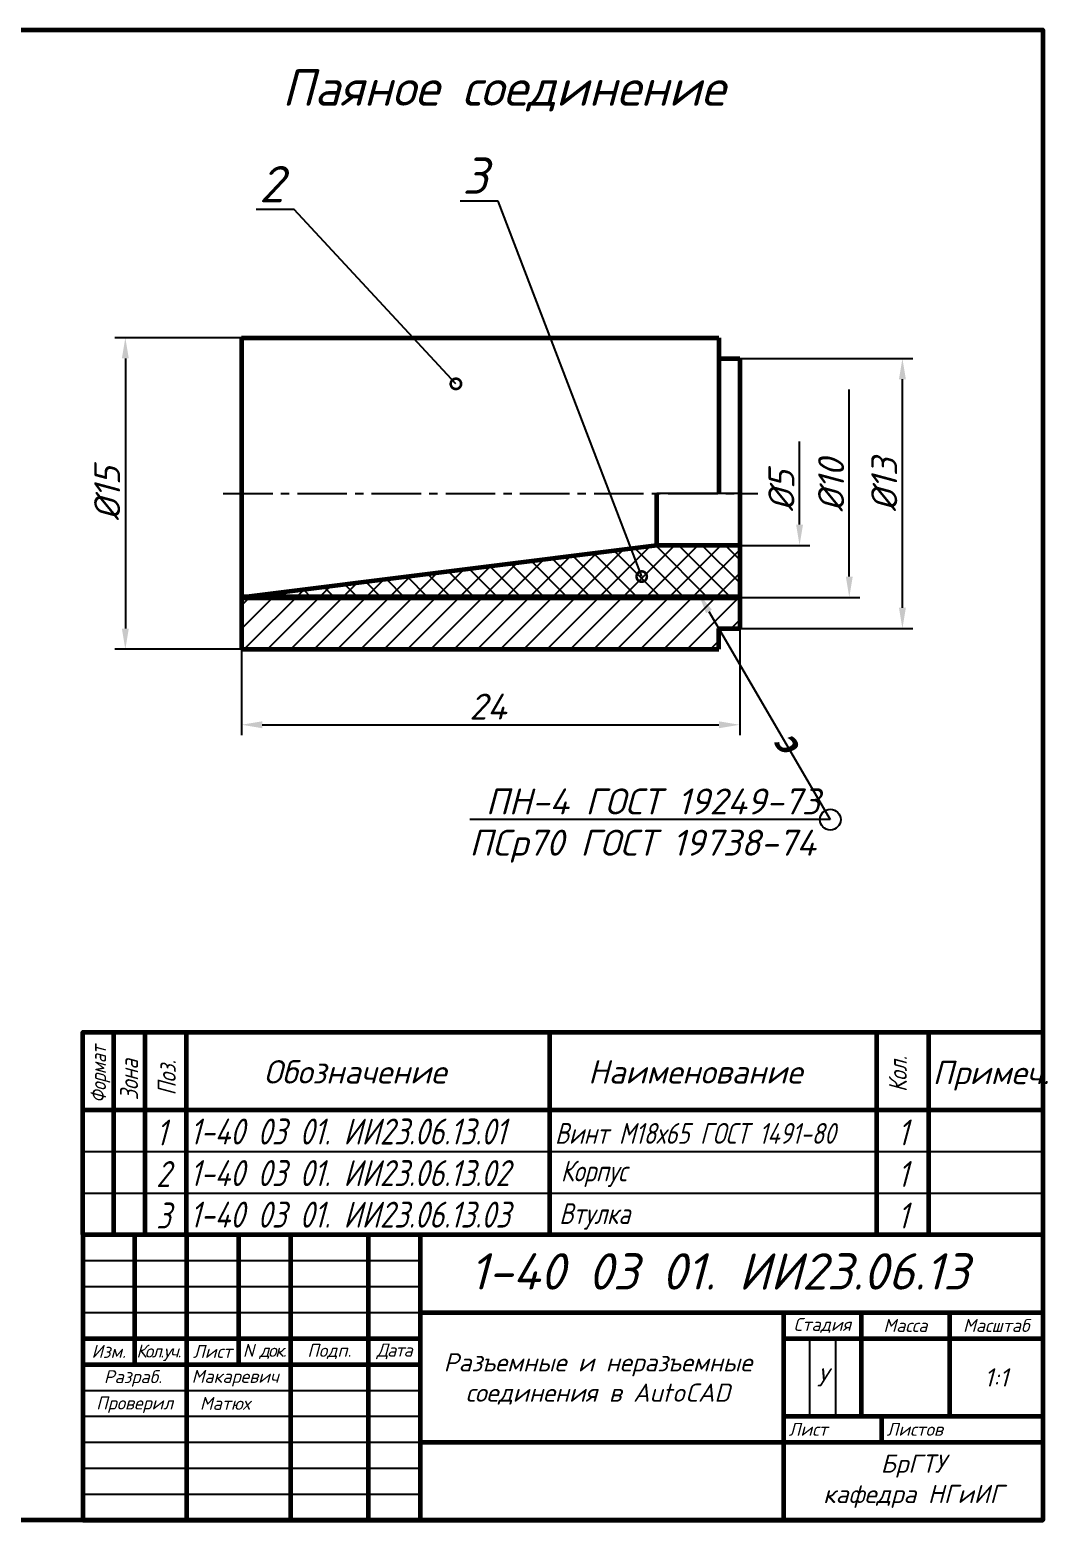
# Model space of a CAD drawing. Header units: millimetres. Extents: x -84137 to -42207, y 32006 to 64450.
# Drawn here: x -42403.7 to -42207.5, y 32006.1 to 32293.1 of the extents above; entities that cross this region are included whole.
import ezdxf
from ezdxf import colors
from ezdxf.entities.mleader import LeaderData, LeaderLine
from ezdxf.math import Vec2, Vec3

# ---------------------------------------------------------------- set-up
doc = ezdxf.new("R2010")
doc.units = ezdxf.units.MM
doc.header["$LTSCALE"] = 0.5
doc.linetypes.add('CENTER2', pattern=[28.575000000000003, 19.05, -3.175, 3.175, -3.175])
doc.styles.add('GOST-2.304_Type-B', font='isocpeui.ttf')
doc.styles.add('SPDS', font='isocpeur.ttf', dxfattribs={"oblique": 15})
doc.styles.get("Standard").update_dxf_attribs({"font": 'isocpeui.ttf'})
doc.styles.add('style3', font='isocpeur.ttf', dxfattribs={"width": 0.8, "oblique": 15})
doc.styles.add('Аннотативный', font='isocpeur.ttf', dxfattribs={"oblique": 15})
doc.dimstyles.new('Copy(2) of STANDARD', dxfattribs={"dimscale": 0, "dimtxt": 5, "dimasz": 4, "dimexe": 2, "dimexo": 0, "dimgap": 1, "dimtad": 1, "dimdec": 0, "dimzin": 12, "dimdsep": 46, "dimtxsty": 'SPDS', "dimcen": -3, "dimclrd": 256, "dimclre": 256, "dimadec": 0, "dimazin": 0, "dimtfac": 1, "dimtdec": 0, "dimtmove": 0, "dimatfit": 1, "dimfxl": 1, "dimtolj": 1, "dimtzin": 0, "dimarcsym": 0})

# ---------------------------------------------------------------- blocks, each defined once
blk = doc.blocks.new('*U17')
at = {"color": 0, "linetype": 'CENTER2', "transparency": 16777216}
blk.add_line((-49.5, 0), (53.5, 0), dxfattribs=at)
blk = doc.blocks.new('*D18')
at = {"lineweight": -2, "transparency": 16777216}
for p, q in [((-42362.88582499305, 32233.78395846711), (-42387.25836426931, 32233.78395846711)), ((-42385.25836426931, 32229.78395846711), (-42385.25836426931, 32177.78395846711)), ((-42362.88582499305, 32173.78395846711), (-42387.25836426931, 32173.78395846711))]:
    blk.add_line(p, q, dxfattribs=at)
at = {"transparency": 16777216}
for points in [[(-42385.92503093597, 32229.78395846711), (-42384.59169760264, 32229.78395846711), (-42385.25836426931, 32233.78395846711)], [(-42385.92503093597, 32177.78395846711), (-42384.59169760264, 32177.78395846711), (-42385.25836426931, 32173.78395846711)]]:
    blk.add_solid(points, dxfattribs=at)
at = {"layer": 'Defpoints', "color": 0, "transparency": 16777216}
for p in [(-42362.88582499305, 32233.78395846711), (-42385.25836426931, 32173.78395846711), (-42362.88582499305, 32173.78395846711)]:
    blk.add_point(p, dxfattribs=at)
at = {"color": 0, "transparency": 16777216, "insert": (-42388.75836426929, 32203.78395846709), "char_height": 5, "attachment_point": 5, "rotation": 90, "style": 'SPDS'}
blk.add_mtext('\\A1;%%C15', dxfattribs=at)
blk = doc.blocks.new('*D19')
at = {"lineweight": -2, "transparency": 16777216}
for p, q in [((-42266.88582499303, 32177.78395846709), (-42266.88582499303, 32157.24932788681)), ((-42362.88582499303, 32173.78395846711), (-42362.88582499303, 32157.24932788681)), ((-42358.88582499303, 32159.24932788681), (-42270.88582499303, 32159.24932788681))]:
    blk.add_line(p, q, dxfattribs=at)
at = {"transparency": 16777216}
for points in [[(-42358.88582499303, 32159.91599455347), (-42358.88582499303, 32158.58266122014), (-42362.88582499303, 32159.24932788681)], [(-42270.88582499303, 32159.91599455347), (-42270.88582499303, 32158.58266122014), (-42266.88582499303, 32159.24932788681)]]:
    blk.add_solid(points, dxfattribs=at)
at = {"layer": 'Defpoints', "color": 0, "transparency": 16777216}
for p in [(-42266.88582499303, 32177.78395846709), (-42362.88582499303, 32173.78395846711), (-42266.88582499303, 32159.24932788681)]:
    blk.add_point(p, dxfattribs=at)
at = {"color": 0, "transparency": 16777216, "insert": (-42315.40303896159, 32162.74932788681), "char_height": 5, "attachment_point": 5, "style": 'SPDS'}
blk.add_mtext('\\A1;24', dxfattribs=at)
blk = doc.blocks.new('*D20')
at = {"lineweight": -2, "transparency": 16777216}
for p, q in [((-42245.77807982231, 32187.78395846711), (-42245.77807982231, 32223.78395846711)), ((-42266.88582499305, 32183.78395846711), (-42243.77807982231, 32183.78395846711))]:
    blk.add_line(p, q, dxfattribs=at)
at = {"transparency": 16777216}
blk.add_solid([(-42246.44474648897, 32187.78395846711), (-42245.11141315565, 32187.78395846711), (-42245.77807982231, 32183.78395846711)], dxfattribs=at)
at = {"layer": 'Defpoints', "color": 0, "transparency": 16777216}
for p in [(-42266.88582499305, 32223.78395846711), (-42245.77807982231, 32223.78395846711), (-42266.88582499305, 32183.78395846711)]:
    blk.add_point(p, dxfattribs=at)
at = {"color": 0, "transparency": 16777216, "insert": (-42249.2780798223, 32205.35429566808), "char_height": 5, "attachment_point": 5, "rotation": 90, "style": 'SPDS'}
blk.add_mtext('\\A1;%%C10', dxfattribs=at)
blk = doc.blocks.new('_None')
blk = doc.blocks.new('*D22')
at = {"lineweight": -2, "transparency": 16777216}
for p, q in [((-42266.88582499305, 32229.78395846711), (-42233.54074439898, 32229.78395846711)), ((-42235.54074439898, 32181.78395846711), (-42235.54074439898, 32225.78395846711)), ((-42266.88582499305, 32177.78395846711), (-42233.54074439898, 32177.78395846711))]:
    blk.add_line(p, q, dxfattribs=at)
at = {"transparency": 16777216}
for points in [[(-42236.20741106565, 32225.78395846711), (-42234.87407773232, 32225.78395846711), (-42235.54074439898, 32229.78395846711)], [(-42236.20741106565, 32181.78395846711), (-42234.87407773232, 32181.78395846711), (-42235.54074439898, 32177.78395846711)]]:
    blk.add_solid(points, dxfattribs=at)
at = {"layer": 'Defpoints', "color": 0, "transparency": 16777216}
for p in [(-42266.88582499305, 32229.78395846711), (-42235.54074439898, 32229.78395846711), (-42266.88582499305, 32177.78395846711)]:
    blk.add_point(p, dxfattribs=at)
at = {"color": 0, "transparency": 16777216, "insert": (-42239.04074439897, 32205.46532735125), "char_height": 5, "attachment_point": 5, "rotation": 90, "style": 'SPDS'}
blk.add_mtext('\\A1;%%C13', dxfattribs=at)
blk = doc.blocks.new('*D23')
at = {"lineweight": -2, "transparency": 16777216}
for p, q in [((-42255.36029296826, 32197.78395846711), (-42255.36029296826, 32213.78395846711)), ((-42266.88582499305, 32193.78395846711), (-42253.36029296826, 32193.78395846711))]:
    blk.add_line(p, q, dxfattribs=at)
at = {"transparency": 16777216}
blk.add_solid([(-42256.02695963492, 32197.78395846711), (-42254.6936263016, 32197.78395846711), (-42255.36029296826, 32193.78395846711)], dxfattribs=at)
at = {"layer": 'Defpoints', "color": 0, "transparency": 16777216}
for p in [(-42266.88582499305, 32213.78395846711), (-42255.36029296826, 32213.78395846711), (-42266.88582499305, 32193.78395846711)]:
    blk.add_point(p, dxfattribs=at)
at = {"color": 0, "transparency": 16777216, "insert": (-42258.86029296825, 32204.29674124156), "char_height": 5, "attachment_point": 5, "rotation": 90, "style": 'SPDS'}
blk.add_mtext('\\A1;%%C5', dxfattribs=at)
blk = doc.blocks.new('_DotSmall')
at = {"color": 0, "linetype": 'ByBlock', "const_width": 0.5}
blk.add_lwpolyline([(-0.0625, 0, 1), (0.0625, 0, 1)], format="xyb", close=True, dxfattribs=at)

msp = doc.modelspace()

# ---------------------------------------------------------------- hatches: boundary and pattern name
h = msp.add_hatch()
h.set_pattern_fill('ANSI31', color=256)
h.set_pattern_definition([(45, (0, 0), (-2.245064030267288, 2.245064030267288), [])])
h.paths.add_polyline_path([(-42266.88582499303, 32183.78395846709), (-42362.88582499303, 32183.78395846709), (-42362.88582499303, 32173.78395846709), (-42270.88582499303, 32173.78395846709), (-42270.88582499303, 32177.78395846709), (-42266.88582499303, 32177.78395846709)])
h.paths.add_polyline_path([(-42266.88582499303, 32193.78395846709), (-42282.88582499303, 32193.78395846709), (-42362.88582499303, 32183.78395846709), (-42266.88582499303, 32183.78395846709)])
h = msp.add_hatch()
h.set_pattern_fill('ANSI31', color=256, angle=90)
h.set_pattern_definition([(135, (0, 0), (-2.245064030267288, -2.245064030267288), [])])
h.paths.add_polyline_path([(-42266.88582499303, 32193.78395846709), (-42282.88582499303, 32193.78395846709), (-42362.88582499303, 32183.78395846709), (-42266.88582499303, 32183.78395846709)])

# ---------------------------------------------------------------- linework, layer by layer
at = {"lineweight": 60}
for p, q in [((-42362.88582499303, 32233.78395846709), (-42362.88582499303, 32173.78395846709)), ((-42362.88582499303, 32233.78395846709), (-42270.88582499303, 32233.78395846709)), ((-42270.88582499303, 32233.78395846709), (-42270.88582499303, 32229.78395846709)), ((-42270.88582499303, 32229.78395846709), (-42266.88582499303, 32229.78395846709)), ((-42270.88582499303, 32229.78395846709), (-42270.88582499301, 32203.78395846709)), ((-42266.88582499303, 32229.78395846709), (-42266.88582499303, 32177.78395846709)), ((-42362.88582499303, 32223.78395846709), (-42362.88582499303, 32183.78395846709)), ((-42282.88582499303, 32193.78395846709), (-42282.88582499303, 32203.78395846709)), ((-42282.88582499303, 32193.78395846709), (-42362.88582499303, 32183.78395846709)), ((-42266.88582499303, 32193.78395846709), (-42282.88582499303, 32193.78395846709)), ((-42270.88582499303, 32173.78395846709), (-42270.88582499303, 32177.78395846709)), ((-42270.88582499303, 32177.78395846709), (-42266.88582499303, 32177.78395846709)), ((-42362.88582499303, 32173.78395846709), (-42270.88582499303, 32173.78395846709)), ((-42208.46686691365, 32116.07689561515), (-42208.46686691365, 32061.07689561515)), ((-42393.46686691365, 32061.07689561515), (-42208.46686691365, 32061.07689561515))]:
    msp.add_line(p, q, dxfattribs=at)
for p, q in [((-42266.88582499303, 32183.78395846709), (-42266.88582499303, 32223.78395846709)), ((-42266.88582499303, 32223.78395846709), (-42266.88582499303, 32203.78395846709)), ((-42266.88582499303, 32203.78395846709), (-42266.88582499303, 32223.78395846709)), ((-42266.88582499303, 32203.78395846709), (-42282.88582499303, 32203.78395846709)), ((-42266.88582499303, 32203.78395846709), (-42266.88582499303, 32183.78395846709)), ((-42266.88582499303, 32203.78395846709), (-42266.88582499303, 32193.78395846709)), ((-42362.88582499303, 32183.78395846709), (-42266.88582499303, 32183.78395846709)), ((-42393.46686691365, 32061.07689561515), (-42208.46686691365, 32061.07689561515)), ((-42393.46686691365, 32061.07689561515), (-42208.46686691365, 32061.07689561515))]:
    msp.add_line(p, q)
at = {"lineweight": 120}
msp.add_line((-42266.88582499303, 32183.78395846709), (-42362.88582499303, 32183.78395846709), dxfattribs=at)
at = {"linetype": 'Continuous', "lineweight": 60}
for p, q in [((-42393.46686691365, 32061.07689561515), (-42208.46686691365, 32061.07689561515)), ((-42393.46686691365, 32061.07689561515), (-42393.46686691365, 32006.07689561515)), ((-42383.46686691365, 32061.07689561515), (-42383.46686691365, 32036.07689561515)), ((-42373.46686691365, 32061.07689561515), (-42373.46686691365, 32006.07689561515)), ((-42363.46686691365, 32061.07689561515), (-42363.46686691365, 32036.07689561515)), ((-42353.46686691365, 32061.07689561515), (-42353.46686691365, 32006.07689561515)), ((-42338.46686691365, 32061.07689561515), (-42338.46686691365, 32006.07689561515)), ((-42328.46686691365, 32061.07689561515), (-42328.46686691365, 32006.07689561515)), ((-42208.46686691365, 32061.07689561515), (-42208.46686691365, 32006.07689561515)), ((-42328.46686691365, 32046.07689561515), (-42208.46686691365, 32046.07689561515)), ((-42258.46686691365, 32046.07689561515), (-42258.46686691365, 32006.07689561515)), ((-42243.46686691365, 32046.07689561515), (-42243.46686691365, 32026.07689561515)), ((-42226.46686691365, 32046.07689561515), (-42226.46686691365, 32026.07689561515)), ((-42393.46686691365, 32041.07689561515), (-42328.46686691365, 32041.07689561515)), ((-42258.46686691365, 32041.07689561515), (-42208.46686691365, 32041.07689561515)), ((-42393.46686691365, 32036.07689561515), (-42328.46686691365, 32036.07689561515)), ((-42258.46686691365, 32026.07689561515), (-42208.46686691365, 32026.07689561515)), ((-42239.60323055001, 32026.07689561515), (-42239.60323055001, 32021.07689561515)), ((-42328.46686691365, 32021.07689561515), (-42208.46686691365, 32021.07689561515)), ((-42393.46686691365, 32006.07689561515), (-42208.46686691365, 32006.07689561515))]:
    msp.add_line(p, q, dxfattribs=at)
at = {"ltscale": 0.2}
msp.add_line((-42393.46686691365, 32061.07689561515), (-42208.46686691365, 32061.07689561515), dxfattribs=at)
at = {"linetype": 'Continuous'}
for p, q in [((-42393.46686691365, 32056.07689561515), (-42328.46686691365, 32056.07689561515)), ((-42393.46686691365, 32051.07689561515), (-42328.46686691365, 32051.07689561515)), ((-42393.46686691365, 32046.07689561515), (-42328.46686691365, 32046.07689561515)), ((-42253.46686691365, 32041.07689561515), (-42253.46686691365, 32026.07689561515)), ((-42248.46686691365, 32041.07689561515), (-42248.46686691365, 32026.07689561515)), ((-42393.46686691365, 32031.07689561515), (-42328.46686691365, 32031.07689561515)), ((-42393.46686691365, 32026.07689561515), (-42328.46686691365, 32026.07689561515)), ((-42393.46686691365, 32021.07689561515), (-42328.46686691365, 32021.07689561515)), ((-42393.46686691365, 32016.07689561515), (-42328.46686691365, 32016.07689561515)), ((-42393.46686691365, 32011.07689561515), (-42328.46686691365, 32011.07689561515))]:
    msp.add_line(p, q, dxfattribs=at)
at = {"lineweight": 60}
msp.add_lwpolyline([(-42603.46686691365, 32006.07689561515), (-42603.46686691365, 32293.07689561515), (-42208.46686691365, 32293.07689561515), (-42208.46686691365, 32006.07689561515), (-42603.46686691365, 32006.07689561515)], dxfattribs=at)
at = {"linetype": 'Continuous', "lineweight": 60}
for points in [[(-42393.46686691365, 32085.07689561515), (-42393.46686691365, 32100.07689561515), (-42208.46686691365, 32100.07689561515)], [(-42387.46686691365, 32084.68018494647), (-42387.46686691365, 32100.07689561515)], [(-42381.46686691365, 32085.07689561515), (-42381.46686691365, 32100.07689561515)], [(-42373.46686691365, 32085.07689561515), (-42373.46686691365, 32100.07689561515)], [(-42303.46686691365, 32085.07689561515), (-42303.46686691365, 32100.07689561515)], [(-42240.46686691365, 32085.07689561515), (-42240.46686691365, 32100.07689561515)], [(-42230.46686691365, 32085.07689561515), (-42230.46686691365, 32100.07689561515)], [(-42393.46686691365, 32061.07689561515), (-42393.46686691365, 32085.07689561515)], [(-42393.46686691365, 32085.07689561515), (-42208.46686691365, 32085.07689561515)], [(-42387.46686691365, 32061.07689561515), (-42387.46686691365, 32085.07689561515)], [(-42381.46686691365, 32061.07689561515), (-42381.46686691365, 32085.07689561515)], [(-42373.46686691365, 32061.07689561515), (-42373.46686691365, 32085.07689561515)], [(-42303.46686691365, 32061.07689561515), (-42303.46686691365, 32085.07689561515)], [(-42240.46686691365, 32061.07689561515), (-42240.46686691365, 32085.07689561515)], [(-42230.46686691365, 32061.07689561515), (-42230.46686691365, 32085.07689561515)]]:
    msp.add_lwpolyline(points, dxfattribs=at)
for points in [[(-42393.46686691365, 32061.07689561515), (-42393.46686691365, 32085.07689561515)], [(-42393.46686691365, 32085.07689561515), (-42208.46686691365, 32085.07689561515)], [(-42393.46686691365, 32061.07689561515), (-42393.46686691365, 32085.07689561515)], [(-42393.46686691365, 32077.07689561515), (-42208.46686691365, 32077.07689561515)], [(-42393.46686691365, 32069.07689561515), (-42208.46686691365, 32069.07689561515)]]:
    msp.add_lwpolyline(points)
msp.add_circle((-42249.43221627866, 32140.98351534181), 2)

# ---------------------------------------------------------------- block references
at = {"linetype": 'CENTER2'}
msp.add_blockref('*U17', (-42316.88582499303, 32203.78395846709), dxfattribs=at)

# ---------------------------------------------------------------- texts
at = {"linetype": 'Continuous', "lineweight": 60, "style": 'style3', "oblique": 15, "width": 0.8}
for s, height, p in [('Формат', 3, (-42388.97080572783, 32086.39236505733)), ('Зона', 3.5, (-42382.79400981425, 32086.9250080526))]:
    msp.add_text(s, height=height, rotation=90, dxfattribs=at).set_placement(p)
at = {"ltscale": 0.2, "style": 'style3', "oblique": 15, "width": 0.8}
for s, p in [('Кол.', (-42234.68385395726, 32088.53221591151)), ('Поз.', (-42375.53095801423, 32087.87197275645))]:
    msp.add_text(s, height=3.5, rotation=90, dxfattribs=at).set_placement(p)
at = {"color": 0, "style": 'GOST-2.304_Type-B'}
for s, p in [('Обозначение', (-42358.61575905346, 32090.16149992789)), ('Наименование', (-42296.09274999104, 32090.16149992789)), ('Примеч.', (-42229.71630044187, 32090.03682208241))]:
    msp.add_text(s, height=4.5, dxfattribs=at).set_placement(p)
at = {"color": 0, "style": 'style3', "oblique": 15, "width": 0.8}
for s, p in [('1', (-42379.32891885047, 32078.23840651182)), ('1', (-42236.47888464138, 32078.23840651182)), ('2', (-42379.32891885047, 32070.23840651182)), ('1', (-42236.47888464138, 32070.23840651182)), ('3', (-42379.32891885047, 32062.23840651182)), ('1', (-42236.47888464138, 32062.23840651182))]:
    msp.add_text(s, height=5, dxfattribs=at).set_placement(p)
at = {"color": 1, "style": 'style3', "oblique": 15, "width": 0.8}
for s, height, p in [('1-40 03 01. ИИ23.06.13.01', 5, (-42372.82376266657, 32078.41662514604)), ('Винт М18х65 ГОСТ 1491-80', 4, (-42302.4767337767, 32078.55593676476)), ('1-40 03 01. ИИ23.06.13.02', 5, (-42372.82376266657, 32070.41662514604)), ('Корпус', 4, (-42301.35998234226, 32071.31949038867)), ('1-40 03 01. ИИ23.06.13.03', 5, (-42372.82376266657, 32062.41662514604)), ('Втулка', 4, (-42301.65466688483, 32063.10913798714))]:
    msp.add_text(s, height=height, dxfattribs=at).set_placement(p)
at = {"attachment_point": 1, "style": 'Аннотативный'}
for s, insert, char_height, width in [('Паяное соединение', (-42355.06147912142, 32285.45341640104), 7, 144.7415390753886), ('{\\fISOCPEUR|b0|i1|c204|p34;\\Q0;ПСр70 ГОСТ 19738-74}', (-42318.97578660512, 32139.04183490436), 5, 79.84005252536735)]:
    msp.add_mtext(s, dxfattribs=dict(at, insert=insert, char_height=char_height, width=width))
at = {"insert": (-42258.88948428407, 32151.7135535981), "char_height": 4.999999999999999, "width": 8.32120479563439, "attachment_point": 1, "rotation": 126.36647681090793, "style": 'Аннотативный'}
msp.add_mtext('{\\fMicrosoft YaHei Light|b1|i0|c204|p34;с}', dxfattribs=at)
at = {"color": 1, "linetype": 'Continuous', "insert": (-42270.83274016713, 32053.9854433626), "char_height": 7, "width": 104.8639458838879, "attachment_point": 5}
msp.add_mtext('1-40 03 01. ИИ23.06.13', dxfattribs=at)
at = {"linetype": 'Continuous', "style": 'GOST-2.304_Type-B'}
for s, insert, char_height, width, attachment_point in [('Стадия', (-42250.96686691365, 32043.57689561515), 2.5, 13, 5), ('Масса', (-42234.96686691365, 32043.57689561515), 2.5, 15, 5), ('Масштаб', (-42217.46686691365, 32043.57689561515), 2.5, 16, 5), ('Изм.', (-42388.46686691365, 32038.57689561515), 2.5, 8, 5), ('{\\T0.8;Кол.уч.}', (-42378.8697172609, 32038.30853247036), 2.5, 9, 5), ('Лист', (-42368.46686691365, 32038.57689561515), 2.5, 8, 5), ('{\\T0.8;N док.}', (-42358.46686691365, 32038.57689561515), 2.5, 9, 5), ('Подп.', (-42345.96686691365, 32038.57689561515), 2.5, 13, 5), ('{\\T0.9;Дата}', (-42333.46686691365, 32038.57689561515), 2.5, 8, 5), ('Разраб.', (-42383.80257372367, 32033.37562381205), 2.5, 18, 5), ('У', (-42250.96686691365, 32033.57689561515), 3.5, 3, 5), ('Проверил', (-42383.46686691365, 32028.30853247037), 2.5, 18, 5), ('Лист', (-42257.46686691365, 32023.57689561515), 2.5, 16.86363636363636, 4), ('Листов', (-42238.60323055001, 32023.57689561515), 2.5, 29.13636363636364, 4), ('БрГТУ \\Pкафедра НГиИГ', (-42233.46686691365, 32013.57689561515), 3.5, 48, 5)]:
    msp.add_mtext(s, dxfattribs=dict(at, insert=insert, char_height=char_height, width=width, attachment_point=attachment_point))
at = {"color": 0, "linetype": 'Continuous', "insert": (-42294.22093629936, 32033.27907354887), "char_height": 3.5, "width": 62.15806844687904, "attachment_point": 5, "style": 'GOST-2.304_Type-B'}
msp.add_mtext('{\\C256;\\c0;Разъемные и неразъемные соединения в AutoCAD}', dxfattribs=at)
at = {"color": 1, "linetype": 'Continuous', "attachment_point": 5, "style": 'GOST-2.304_Type-B'}
for s, insert, char_height, width in [('Макаревич', (-42364.09188820889, 32033.4359757204), 2.5, 18), ('1:1', (-42217.46686691365, 32033.57689561515), 3.5, 16), ('Матюх', (-42366.08539054538, 32028.57689561515), 2.5, 18)]:
    msp.add_mtext(s, dxfattribs=dict(at, insert=insert, char_height=char_height, width=width))

# ---------------------------------------------------------------- dimensions: what is measured, and where the dimension line sits
for base, p1, p2, text, override, picture, middle in [((-42385.25836426931, 32173.78395846711), (-42362.88582499303, 32233.78395846709), (-42362.88582499303, 32173.78395846709), '%%C15', {"dimscale": 1}, '*D18', (-42385.25836426929, 32203.78395846709)), ((-42235.54074439898, 32229.78395846711), (-42266.88582499303, 32177.78395846709), (-42266.88582499303, 32229.78395846709), '%%C13', {"dimscale": 1}, '*D22', (-42235.54074439897, 32205.46532735125)), ((-42245.77807982231, 32223.78395846711), (-42266.88582499303, 32183.78395846709), (-42266.88582499303, 32223.78395846709), '%%C10', {"dimscale": 1, "dimblk2": 'None', "dimsah": 1, "dimse2": 1}, '*D20', (-42245.7780798223, 32205.35429566808)), ((-42255.36029296826, 32213.78395846711), (-42266.88582499303, 32193.78395846709), (-42266.88582499303, 32213.78395846709), '%%C5', {"dimscale": 1, "dimblk2": 'None', "dimsah": 1, "dimse2": 1}, '*D23', (-42255.36029296825, 32204.29674124156))]:
    dim = msp.add_linear_dim(base=base, p1=p1, p2=p2, angle=90, text=text, dimstyle='Copy(2) of STANDARD', override=override)
    dim.commit()
    dim.dimension.update_dxf_attribs({"geometry": picture, "text_midpoint": middle, "dimtype": 160})
dim = msp.add_linear_dim(base=(-42266.88582499303, 32159.24932788681), p1=(-42362.88582499303, 32173.78395846711), p2=(-42266.88582499303, 32177.78395846709), text='24', dimstyle='Copy(2) of STANDARD', override={"dimscale": 1})
dim.commit()
dim.dimension.update_dxf_attribs({"geometry": '*D19', "text_midpoint": (-42315.40303896159, 32159.24932788681), "dimtype": 160})

# ---------------------------------------------------------------- leaders
ml = msp.add_multileader_mtext('Standard')
ml.set_content('3', color=256)
ml.set_leader_properties()
ml.set_arrow_properties(name='DOTSMALL')
ml.build(insert=Vec2(0, 0))
ml.multileader.update_dxf_attribs({"has_dogleg": 0, "text_left_attachment_type": 5, "text_right_attachment_type": 5})
ctx = ml.context
ctx.base_point, ctx.char_height, ctx.plane_origin = Vec3(-42322.36562533367, 32260.08468364798), 7, Vec3(-42281.16325054009, 32188.81812317671)
ctx.left_attachment, ctx.right_attachment, ctx.text_align_type = 5, 5, 2
notes = []
notes.append((ctx, [(0, (1, 1, 0), (-42305.40198897003, 32260.08468364798), (-1, 0), 8, [(0, [(-42285.77678594302, 32187.79047636561)], 0, [])])]))
ctx.mtext.insert, ctx.mtext.alignment, ctx.mtext.flow_direction = Vec3(-42315.40198897003, 32268.48468364798), 3, 5
ml = msp.add_multileader_mtext('Standard')
ml.set_content('2', color=256)
ml.set_leader_properties()
ml.set_arrow_properties(name='DOTSMALL')
ml.build(insert=Vec2(0, 0))
ml.multileader.update_dxf_attribs({"has_dogleg": 0, "text_left_attachment_type": 5, "text_right_attachment_type": 5})
ctx = ml.context
ctx.base_point, ctx.char_height, ctx.plane_origin = Vec3(-42361.67694692119, 32258.45836498597), 7, Vec3(-42321.57135863381, 32224.89934716823)
ctx.left_attachment, ctx.right_attachment, ctx.text_align_type = 5, 5, 2
notes.append((ctx, [(0, (1, 1, 0), (-42344.70800752725, 32258.45836498597), (-1, 0), 8, [(0, [(-42321.57135863381, 32224.89934716823)], 0, [])])]))
ctx.mtext.insert, ctx.mtext.alignment, ctx.mtext.flow_direction = Vec3(-42354.70800752725, 32266.85836498598), 3, 5
ml = msp.add_multileader_mtext('Standard')
ml.set_content('ПН-4 ГОСТ 19249-73 ', color=256)
ml.set_leader_properties()
ml.build(insert=Vec2(0, 0))
ml.multileader.update_dxf_attribs({"has_dogleg": 0, "text_left_attachment_type": 5, "text_right_attachment_type": 5})
ctx = ml.context
ctx.base_point, ctx.char_height, ctx.plane_origin = Vec3(-42320.36782233926, 32140.98351534181), 5, Vec3(-42352.8779407799, 32184.0613852994)
ctx.left_attachment, ctx.right_attachment, ctx.text_align_type = 5, 5, 2
notes.append((ctx, [(0, (1, 1, 0), (-42241.43221627866, 32140.98351534181), (-1, 0), 8, [(0, [(-42274.83285586265, 32184.52973660193)], 0, [])])]))
ctx.mtext.insert, ctx.mtext.width, ctx.mtext.alignment, ctx.mtext.flow_direction = Vec3(-42251.43221627866, 32146.98351534181), 74.00209452595887, 3, 5
for ctx, leaders in notes:
    for number, flags, end, landing, length, lines in leaders:
        leader = LeaderData()
        leader.index, (leader.has_last_leader_line, leader.has_dogleg_vector, leader.attachment_direction) = number, flags
        leader.last_leader_point, leader.dogleg_vector, leader.dogleg_length = Vec3(end), Vec3(landing), length
        for number, points, colour, breaks in lines:
            line = LeaderLine()
            line.index, line.vertices, line.color, line.breaks = number, Vec3.list(points), colors.encode_raw_color(colour), breaks
            leader.lines.append(line)
        ctx.leaders.append(leader)

doc.saveas('drawing.dxf')
